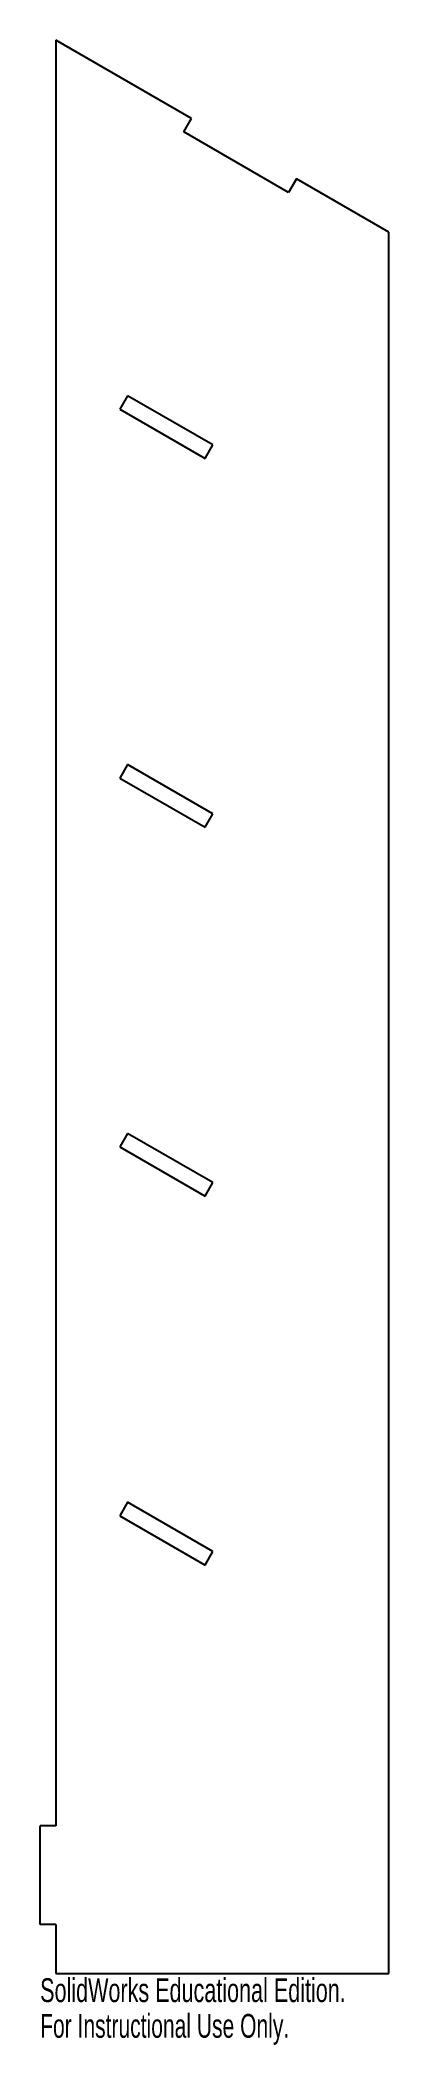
# Model space of a CAD drawing. Extents: x -22.5 to -15.4, y -1.1 to 39.6.
import ezdxf
from ezdxf.enums import TextEntityAlignment as Align

# ---------------------------------------------------------------- set-up
doc = ezdxf.new("R2010")
doc.units = 0
doc.layers.get('0').update_dxf_attribs({"linetype": 'CONTINUOUS'})

msp = doc.modelspace()

# ---------------------------------------------------------------- linework, layer by layer
at = {"color": 7, "linetype": 'CONTINUOUS'}
for p, q in [((-22.183, 39.632), (-22.183, 3.32)), ((-19.426, 38.04), (-22.183, 39.632)), ((-19.584, 37.765), (-19.426, 38.04)), ((-17.455, 36.536), (-19.584, 37.765)), ((-17.296, 36.81), (-17.455, 36.536)), ((-15.419, 35.726), (-17.296, 36.81)), ((-15.419, 0.32), (-15.419, 35.726)), ((-20.725, 32.401), (-20.883, 32.126)), ((-18.993, 31.401), (-20.725, 32.401)), ((-20.883, 32.126), (-19.151, 31.126)), ((-19.151, 31.126), (-18.993, 31.401)), ((-20.725, 24.901), (-20.883, 24.626)), ((-18.993, 23.901), (-20.725, 24.901)), ((-20.883, 24.626), (-19.151, 23.626)), ((-19.151, 23.626), (-18.993, 23.901)), ((-20.725, 17.401), (-20.883, 17.126)), ((-20.883, 17.126), (-19.151, 16.126)), ((-18.993, 16.401), (-20.725, 17.401)), ((-19.151, 16.126), (-18.993, 16.401)), ((-20.725, 9.901), (-20.883, 9.626)), ((-18.993, 8.901), (-20.725, 9.901)), ((-20.883, 9.626), (-19.151, 8.626)), ((-19.151, 8.626), (-18.993, 8.901)), ((-22.183, 3.32), (-22.5, 3.32)), ((-22.5, 1.32), (-22.5, 3.32)), ((-22.183, 1.32), (-22.5, 1.32)), ((-22.183, 1.32), (-22.183, 0.32)), ((-22.183, 0.32), (-15.419, 0.32))]:
    msp.add_line(p, q, dxfattribs=at)

# ---------------------------------------------------------------- texts
for s, width, p in [('SolidWorks Educational Edition.', 0.677419, (-22.5, -0.405)), ('For Instructional Use Only.', 0.661111, (-22.5, -1.13))]:
    msp.add_text(s, height=0.48336, dxfattribs=dict(at, width=width)).set_placement(p, align=Align.BOTTOM_LEFT)

doc.saveas('drawing.dxf')
